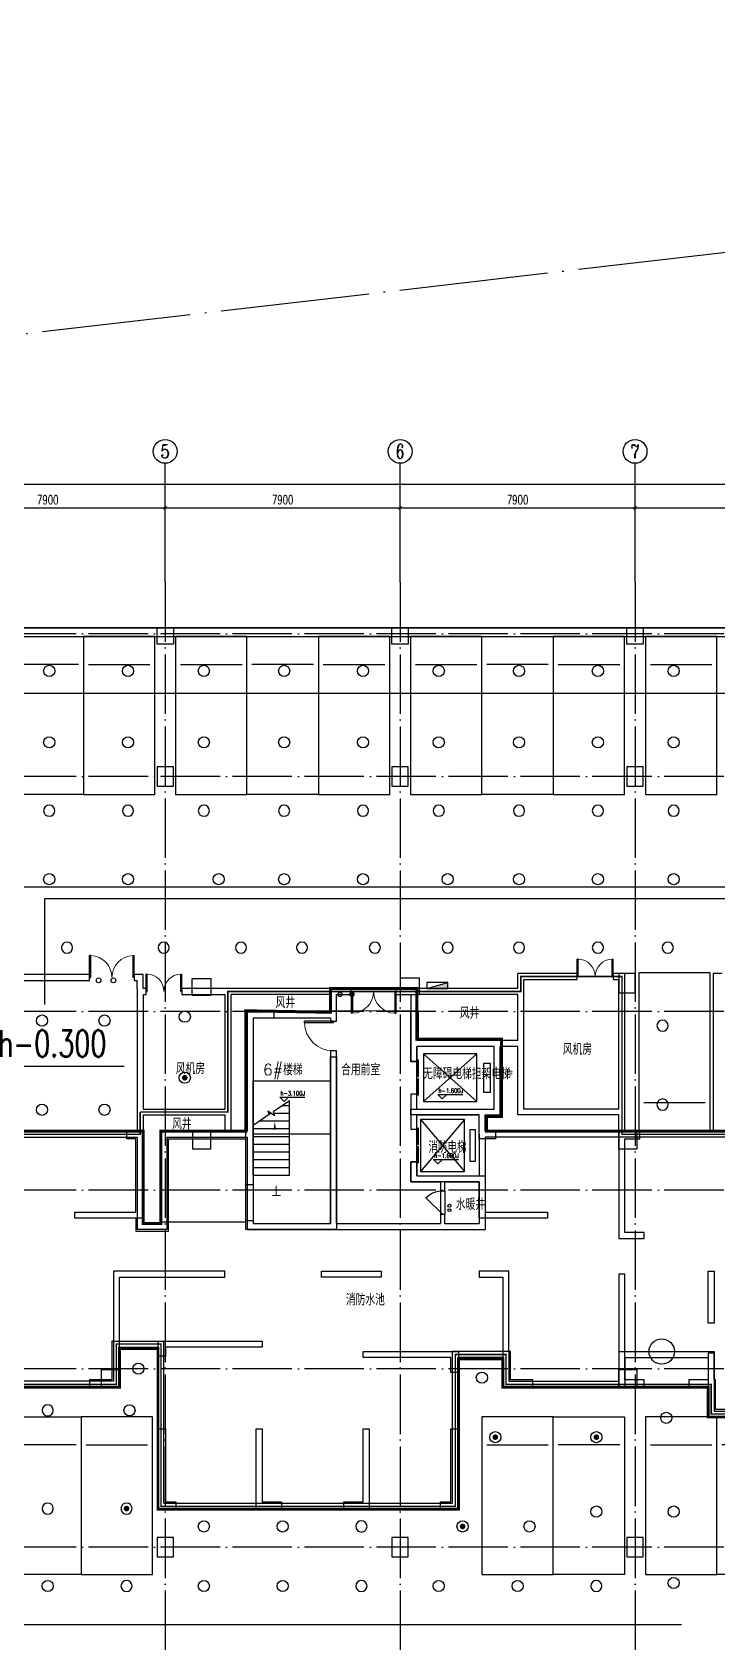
# Model space of a CAD drawing. Extents: x -23309 to 303886, y -33091 to 154511.
# Drawn here: x 24327 to 47350, y 100423 to 154511 of the extents above; entities that cross this region are included whole.
import ezdxf
from ezdxf.enums import TextEntityAlignment as Align

# ---------------------------------------------------------------- set-up
doc = ezdxf.new("R2010")
doc.units = 0
doc.header["$LTSCALE"] = 1000
doc.header["$MEASUREMENT"] = 0
doc.linetypes.add('CONTINOUS', pattern=[0])
doc.linetypes.add('DOTE', pattern=[2.42, 2, -0.2, 0.02, -0.2])
for name, color, linetype in [('AXIS', 3, 'Continuous'), ('AXIS_TEXT', 7, 'Continuous'), ('COLUMN', 9, 'Continuous'), ('DIM_ELEV', 3, 'Continuous'), ('DIM_SYMB', 3, 'Continuous'), ('DOTE', 1, 'Continuous'), ('EQUIP_喷淋', 7, 'Continuous'), ('EQUIP_消火栓', 1, 'Continuous'), ('EVTR', 2, 'Continuous'), ('HANDRAIL', 3, 'Continuous'), ('NT-PY', 1, 'Continuous'), ('NT-加压送风', 6, 'Continuous'), ('Pipe-中', 3, 'Continuous'), ('Pipe-高', 91, 'Continuous'), ('PUB_TEXT', 210, 'Continuous'), ('Pump-低', 7, 'Continuous'), ('Pump-高', 14, 'Continuous'), ('STAIR', 51, 'Continuous'), ('VPIPE-消防', 1, 'Continuous'), ('WALL', 9, 'Continuous'), ('WINDOW', 4, 'Continuous'), ('下喷', 7, 'Continuous'), ('主楼车库高差线', 6, 'Continuous'), ('住宅楼', 2, 'Continuous'), ('剪力墙闭合区域', 6, 'Continuous'), ('挡土墙', 4, 'Continuous'), ('普通机动车位', 135, 'Continuous'), ('暖通', 4, 'Continuous'), ('机动车位车档', 201, 'Continuous'), ('用地红线', 1, 'Continuous'), ('车行线', 2, 'Continuous'), ('防火分区', 7, 'Continuous'), ('集水坑', 42, 'CONTINOUS')]:
    doc.layers.add(name, color=color, linetype=linetype)
doc.styles.add('_TCH_AXIS', font='COMPLEX', dxfattribs={"bigfont": 'GBCBIG'})
doc.styles.add('_TCH_DIM', font='SIMPLEX', dxfattribs={"bigfont": 'GBCBIG'})
doc.styles.add('_TCH_DIM_T3', font='SIMPLEX', dxfattribs={"width": 0.705882, "bigfont": 'GBCBIG'})
doc.styles.add('_TCH_WINDOW', font='SIMPLEX', dxfattribs={"height": 3.5, "bigfont": 'GBCBIG'})
doc.styles.add('COMPLEX', font='COMPLEX')
doc.styles.add('HNSJY', font='simplex.shx', dxfattribs={"width": 0.8, "bigfont": 'gbcbig.shx'})
doc.dimstyles.new('_TCH_ARCH&&100', dxfattribs={"dimtxt": 297.5, "dimasz": 100, "dimexe": 250, "dimexo": 300, "dimgap": 126.25, "dimtad": 1, "dimdec": 0, "dimzin": 0, "dimdsep": 46, "dimtxsty": '_TCH_DIM_T3', "dimblk": 'ARCHTICK', "dimcen": 0.09, "dimclrt": 7, "dimazin": 2, "dimtfac": 1, "dimtdec": 0, "dimtix": 1, "dimtmove": 2, "dimatfit": 3, "dimldrblk": 'ARCHTICK', "dimfxl": 100, "dimtolj": 1, "dimtzin": 0, "dimarcsym": 0})

# ---------------------------------------------------------------- blocks, each defined once
blk = doc.blocks.new('_ArchTick')
at = {"color": 0, "linetype": 'ByBlock', "const_width": 0.4}
blk.add_lwpolyline([(-0.5, -0.5), (0.5, 0.5)], dxfattribs=at)
blk = doc.blocks.new('*D143')
at = {"layer": 'AXIS', "color": 0, "lineweight": -2, "transparency": 16777216}
for p, q in [((20900, 136325), (20900, 138775)), ((20900, 138525), (28800, 138525)), ((28800, 136325), (28800, 138775))]:
    blk.add_line(p, q, dxfattribs=at)
at = {"layer": 'Defpoints', "color": 0, "transparency": 16777216}
for p in [(28800, 138525), (20900, 136025), (28800, 136025)]:
    blk.add_point(p, dxfattribs=at)
at = {"layer": 'AXIS', "color": 0, "lineweight": -2, "transparency": 16777216, "xscale": 100, "yscale": 100, "zscale": 100, "rotation": 180}
blk.add_blockref('_ArchTick', (20900, 138525), dxfattribs=at)
at = {"layer": 'AXIS', "color": 0, "lineweight": -2, "transparency": 16777216, "xscale": 100, "yscale": 100, "zscale": 100}
blk.add_blockref('_ArchTick', (28800, 138525), dxfattribs=at)
at = {"layer": 'AXIS', "color": 7, "transparency": 16777216, "insert": (24850, 138800), "char_height": 297.5, "attachment_point": 5, "style": '_TCH_DIM_T3'}
blk.add_mtext('\\A1;7900', dxfattribs=at)
blk = doc.blocks.new('*D144')
at = {"layer": 'AXIS', "color": 0, "lineweight": -2, "transparency": 16777216}
for p, q in [((28800, 136325), (28800, 138775)), ((28800, 138525), (36700, 138525)), ((36700, 136325), (36700, 138775))]:
    blk.add_line(p, q, dxfattribs=at)
at = {"layer": 'Defpoints', "color": 0, "transparency": 16777216}
for p in [(36700, 138525), (28800, 136025), (36700, 136025)]:
    blk.add_point(p, dxfattribs=at)
at = {"layer": 'AXIS', "color": 0, "lineweight": -2, "transparency": 16777216, "xscale": 100, "yscale": 100, "zscale": 100, "rotation": 180}
blk.add_blockref('_ArchTick', (28800, 138525), dxfattribs=at)
at = {"layer": 'AXIS', "color": 0, "lineweight": -2, "transparency": 16777216, "xscale": 100, "yscale": 100, "zscale": 100}
blk.add_blockref('_ArchTick', (36700, 138525), dxfattribs=at)
at = {"layer": 'AXIS', "color": 7, "transparency": 16777216, "insert": (32750, 138800), "char_height": 297.5, "attachment_point": 5, "style": '_TCH_DIM_T3'}
blk.add_mtext('\\A1;7900', dxfattribs=at)
blk = doc.blocks.new('*D145')
at = {"layer": 'AXIS', "color": 0, "lineweight": -2, "transparency": 16777216}
for p, q in [((36700, 136325), (36700, 138775)), ((36700, 138525), (44600, 138525)), ((44600, 136325), (44600, 138775))]:
    blk.add_line(p, q, dxfattribs=at)
at = {"layer": 'Defpoints', "color": 0, "transparency": 16777216}
for p in [(44600, 138525), (36700, 136025), (44600, 136025)]:
    blk.add_point(p, dxfattribs=at)
at = {"layer": 'AXIS', "color": 0, "lineweight": -2, "transparency": 16777216, "xscale": 100, "yscale": 100, "zscale": 100, "rotation": 180}
blk.add_blockref('_ArchTick', (36700, 138525), dxfattribs=at)
at = {"layer": 'AXIS', "color": 0, "lineweight": -2, "transparency": 16777216, "xscale": 100, "yscale": 100, "zscale": 100}
blk.add_blockref('_ArchTick', (44600, 138525), dxfattribs=at)
at = {"layer": 'AXIS', "color": 7, "transparency": 16777216, "insert": (40650, 138800), "char_height": 297.5, "attachment_point": 5, "style": '_TCH_DIM_T3'}
blk.add_mtext('\\A1;7900', dxfattribs=at)
blk = doc.blocks.new('*D146')
at = {"layer": 'AXIS', "color": 0, "lineweight": -2, "transparency": 16777216}
for p, q in [((44600, 136325), (44600, 138775)), ((44600, 138525), (52500, 138525)), ((52500, 136325), (52500, 138775))]:
    blk.add_line(p, q, dxfattribs=at)
at = {"layer": 'Defpoints', "color": 0, "transparency": 16777216}
for p in [(52500, 138525), (44600, 136025), (52500, 136025)]:
    blk.add_point(p, dxfattribs=at)
at = {"layer": 'AXIS', "color": 0, "lineweight": -2, "transparency": 16777216, "xscale": 100, "yscale": 100, "zscale": 100, "rotation": 180}
blk.add_blockref('_ArchTick', (44600, 138525), dxfattribs=at)
at = {"layer": 'AXIS', "color": 0, "lineweight": -2, "transparency": 16777216, "xscale": 100, "yscale": 100, "zscale": 100}
blk.add_blockref('_ArchTick', (52500, 138525), dxfattribs=at)
at = {"layer": 'AXIS', "color": 7, "transparency": 16777216, "insert": (48550, 138800), "char_height": 297.5, "attachment_point": 5, "style": '_TCH_DIM_T3'}
blk.add_mtext('\\A1;7900', dxfattribs=at)
blk = doc.blocks.new('*D175')
at = {"layer": 'AXIS', "color": 0, "lineweight": -2, "transparency": 16777216}
for p, q in [((0, 136325), (0, 139575)), ((251000, 136325), (251000, 139575)), ((0, 139325), (251000, 139325))]:
    blk.add_line(p, q, dxfattribs=at)
at = {"layer": 'Defpoints', "color": 0, "transparency": 16777216}
for p in [(251000, 139325), (0, 136025), (251000, 136025)]:
    blk.add_point(p, dxfattribs=at)
at = {"layer": 'AXIS', "color": 0, "lineweight": -2, "transparency": 16777216, "xscale": 100, "yscale": 100, "zscale": 100, "rotation": 180}
blk.add_blockref('_ArchTick', (0, 139325), dxfattribs=at)
at = {"layer": 'AXIS', "color": 0, "lineweight": -2, "transparency": 16777216, "xscale": 100, "yscale": 100, "zscale": 100}
blk.add_blockref('_ArchTick', (251000, 139325), dxfattribs=at)
at = {"layer": 'AXIS', "color": 7, "transparency": 16777216, "insert": (125500, 139600), "char_height": 297.5, "attachment_point": 5, "style": '_TCH_DIM_T3'}
blk.add_mtext('\\A1;251000', dxfattribs=at)
blk = doc.blocks.new('_AXISO')
blk.add_circle((0, 0), 0.5)
at = {"layer": 'AXIS_TEXT', "style": 'COMPLEX', "width": 1.041667}
blk.add_attdef('A', text='', height=0.56, dxfattribs=at).set_placement((-0.25, -0.28), (0.25, -0.28), align=Align.FIT)
blk = doc.blocks.new('$DorLib2D$00000114')
at = {"color": 0}
blk.add_line((0.5, 0), (-0.207, 0.707), dxfattribs=at)
blk.add_arc((0.5, 0), 1, 135, 180, dxfattribs=at)
blk = doc.blocks.new('$DorLib2D$00000002')
for p, q in [((-0.5, 0), (-0.5, 0.4875)), ((-0.475, 0.4875), (-0.5, 0.4875)), ((-0.475, 0), (-0.475, 0.4875)), ((0.475, 0), (0.475, 0.4875)), ((0.475, 0.4875), (0.5, 0.4875)), ((0.5, 0), (0.5, 0.4875)), ((-0.5, 0), (-0.475, 0)), ((0.5, 0), (0.475, 0))]:
    blk.add_line(p, q)
at = {"lineweight": 13}
for centre, start, end in [((-0.4875, 0), 0, 88.53072), ((0.4875, 0), 91.46928, 180)]:
    blk.add_arc(centre, 0.4875, start, end, dxfattribs=at)
blk = doc.blocks.new('$DorLib2D$00000001')
for p, q in [((0.45, 0.975), (0.5, 0.975)), ((0.45, 0), (0.45, 0.975)), ((0.5, 0), (0.5, 0.975)), ((0.5, 0), (0.45, 0))]:
    blk.add_line(p, q)
at = {"lineweight": 13}
blk.add_arc((0.475, 0), 0.975, 91.4693, 180, dxfattribs=at)
blk = doc.blocks.new('$DorLib2D$00000127')
at = {"color": 0, "linetype": 'Continuous'}
for p, q in [((-0.033, 0.795), (-0.533, 0.795)), ((-0.533, 0.795), (-0.533, 0.69)), ((-0.033, 0.69), (-0.533, 0.69)), ((0.5, 0.5), (-0.5, 0.5)), ((-0.033, 0.795), (-0.033, 0.69)), ((0.033, 0.795), (0.033, 0.69)), ((0.533, 0.795), (0.033, 0.795)), ((0.533, 0.69), (0.033, 0.69)), ((0.533, 0.795), (0.533, 0.69))]:
    blk.add_line(p, q, dxfattribs=at)
blk = doc.blocks.new('asdfsdfgsdfhdfg')
at = {"layer": 'HANDRAIL'}
blk.add_line((515844, 168172), (515894, 168172), dxfattribs=at)
at = {"layer": 'STAIR'}
for p, q in [((515894, 170668), (515339, 170292)), ((515664, 170512), (515894, 170512)), ((515894, 168172), (515894, 170668)), ((515207, 170202), (514669, 169836)), ((514669, 168172), (514669, 169836)), ((514899, 169992), (515894, 169992)), ((515384, 170164), (515166, 170322)), ((515166, 170322), (515207, 170202)), ((515190, 170252), (515261, 170252)), ((515339, 170292), (515384, 170164)), ((515353, 170252), (515894, 170252)), ((514669, 169732), (515894, 169732)), ((514669, 169472), (515894, 169472)), ((514669, 169212), (515894, 169212)), ((514669, 168952), (515894, 168952)), ((514669, 168692), (515894, 168692)), ((514669, 168432), (515894, 168432)), ((514669, 168172), (515894, 168172))]:
    blk.add_line(p, q, dxfattribs=at)
blk = doc.blocks.new('VAEGFHGFD')
at = {"layer": '车行线'}
blk.add_line((232719, 235324), (319311, 235324), dxfattribs=at)
blk = doc.blocks.new('8#住宅楼')
at = {"layer": '住宅楼', "ltscale": 2, "const_width": 100}
for points in [[(32384830, -2859378), (32380180, -2859378), (32380180, -2858878), (32380680, -2858878), (32380680, -2856278), (32377830, -2856278), (32377830, -2854578), (32374930, -2854578), (32374930, -2855378), (32372080, -2855328), (32372080, -2859378), (32369230, -2859378), (32369230, -2862478), (32368630, -2862478), (32368630, -2859378), (32358930, -2859378)], [(32360930, -2867978), (32367830, -2867978), (32367830, -2866678), (32369130, -2866678), (32369130, -2872078), (32379230, -2872078), (32379230, -2867028), (32380730, -2867028), (32380730, -2867978), (32387630, -2867978), (32387630, -2868978), (32395240, -2868978), (32395240, -2867978), (32402140, -2867978), (32402140, -2866628), (32403440, -2866628), (32403441, -2872878), (32406940, -2872878), (32406940, -2872078), (32413540, -2872078), (32413540, -2868978), (32425640, -2868978)], [(32425640, -2859356), (32420440, -2859356), (32420440, -2854578), (32405640, -2854578), (32405640, -2858628), (32403540, -2858628), (32403540, -2859378), (32393240, -2859378), (32393240, -2862728), (32389630, -2862728), (32389630, -2859378), (32384830, -2859378), (32384830, -2859378)]]:
    blk.add_lwpolyline(points, dxfattribs=at)
blk = doc.blocks.new('hdfjfkjlkjlgh')
at = {"layer": '普通机动车位'}
blk.add_lwpolyline([(22002093, -3456003), (22004493, -3456003), (22004493, -3461303), (22002093, -3461303)], close=True, dxfattribs=at)
at = {"layer": '机动车位车档'}
blk.add_line((22004326, -3456940), (22002260, -3456940), dxfattribs=at)
blk = doc.blocks.new('第一防火分区')
at = {"layer": '防火分区', "color": 3, "ltscale": 5, "const_width": 50}
for points in [[(32368531, -2858728), (32371480, -2858728), (32371480, -2854678), (32381330, -2854678), (32381330, -2854178), (32384731, -2854178), (32384730, -2859478), (32389531, -2859478), (32389530, -2862878), (32393341, -2862878), (32393341, -2859478), (32400972, -2859478), (32400972, -2842456), (32345396, -2842456)], [(32395140, -2868878), (32387730, -2868875), (32387731, -2867878), (32380830, -2867878), (32380830, -2866877), (32379131, -2866877), (32379131, -2871978), (32369231, -2871978), (32369230, -2866528), (32367731, -2866528), (32367731, -2867878), (32360831, -2867878)], [(32359031, -2859478), (32368531, -2859478), (32368531, -2858728)]]:
    blk.add_lwpolyline(points, dxfattribs=at)
blk = doc.blocks.new('$TwtSys$00000125')
blk.add_circle((0, 0, 0), 1)
blk = doc.blocks.new('$TwtSys$00000128')
at = {"const_width": 0.5, "elevation": 0}
blk.add_lwpolyline([(0.25, 0, 1), (-0.25, 0, 1)], format="xyb", close=True, dxfattribs=at)
blk.add_circle((0, 0, 0), 1)
blk = doc.blocks.new('$TwtSys$00000434')
for p, q in [((-0.5, 0.5), (-0.5, -0.5)), ((-0.5, -0.5), (0.5, 0.5)), ((0.5, 0.5), (-0.5, 0.5)), ((0.5, -0.5), (0.5, 0.5)), ((-0.5, -0.5), (0.5, -0.5))]:
    blk.add_line(p, q)
blk.add_solid([(0.5, -0.5), (0.5, 0.5), (-0.5, -0.5)])

msp = doc.modelspace()

# ---------------------------------------------------------------- linework, layer by layer
at = {"layer": 'AXIS'}
for p, q in [((28800, 136025.4), (28800, 140025.4)), ((36700, 136025.4), (36700, 140025.4)), ((44600, 136025.4), (44600, 140025.4))]:
    msp.add_line(p, q, dxfattribs=at)
at = {"layer": 'COLUMN', "color": 3, "ltscale": 5}
for points in [[(28525, 134500.2), (29075, 134500.2), (29075, 133950.2), (28525, 133950.2)], [(36425, 134500), (36975, 134500), (36975, 133950), (36425, 133950)], [(44325, 134500), (44875, 134500), (44875, 133950), (44325, 133950)], [(28525, 129175.2), (29075, 129175.2), (29075, 129825.2), (28525, 129825.2)], [(28525, 129175.2), (29075, 129175.2), (29075, 129825.2), (28525, 129825.2)], [(36425, 129175.2), (36975, 129175.2), (36975, 129825.2), (36425, 129825.2)], [(44325, 129175.2), (44875, 129175.2), (44875, 129825.2), (44325, 129825.2)], [(44058.8, 122227.6), (44608.8, 122227.6), (44608.8, 122877.6), (44058.8, 122877.6)], [(44058.8, 122227.6), (44608.8, 122227.6), (44608.8, 122877.6), (44058.8, 122877.6)], [(29700, 122699.6), (29700, 122149.6), (30350, 122149.6), (30350, 122699.6)], [(36700, 122727.6), (36700, 122177.6), (37350, 122177.6), (37350, 122727.6)], [(36700, 122727.6), (36700, 122177.6), (37350, 122177.6), (37350, 122727.6)], [(29724.9, 117577.6), (30325, 117577.6), (30325, 116977.6), (29724.9, 116977.6)], [(44058.7, 117577.5), (44658.8, 117577.5), (44658.8, 116977.6), (44058.7, 116977.6)], [(26658.7, 109577.6), (27258.8, 109577.6), (27258.8, 108977.6), (26658.7, 108977.6)], [(44058.6, 109577.5), (44658.7, 109577.5), (44658.7, 108977.6), (44058.6, 108977.6)], [(28525, 103275.2), (29075, 103275.2), (29075, 103925.2), (28525, 103925.2)], [(36425, 103275.2), (36975, 103275.2), (36975, 103925.2), (36425, 103925.2)], [(44325, 103275.2), (44875, 103275.2), (44875, 103925.2), (44325, 103925.2)]]:
    msp.add_lwpolyline(points, close=True, dxfattribs=at)
at = {"layer": 'DIM_ELEV'}
for p, q in [((22382, 119768.3), (27422, 119768.3)), ((32800.2, 118577.1), (32650.2, 118727.1)), ((32650.2, 118727.1), (33490.2, 118727.1)), ((32800.2, 118577.1), (32950.2, 118727.1)), ((38118.6, 118665.7), (37968.6, 118815.7)), ((37968.6, 118815.7), (38808.6, 118815.7)), ((38118.6, 118665.7), (38268.6, 118815.7)), ((37972.9, 116482.3), (37822.9, 116632.3)), ((37822.9, 116632.3), (38662.9, 116632.3)), ((37972.9, 116482.3), (38122.9, 116632.3))]:
    msp.add_line(p, q, dxfattribs=at)
at = {"layer": 'DIM_SYMB'}
msp.add_lwpolyline([(32486.1, 115842.8, 0, 0, 0), (32486.1, 117927.6, 0, 80, 0), (32486.1, 117627.6, 0, 0, 0)], format="xyseb", dxfattribs=at)
at = {"layer": 'DOTE', "linetype": 'DOTE'}
for p, q in [((28800, 136025.4), (28800, -12369.1)), ((36700, 136025.4), (36700, -12369.1)), ((44600, 136025.4), (44600, -12369.1)), ((267803.3, 134300), (-4883.6, 134300)), ((267803.3, 129500), (-4883.6, 129500)), ((267803.3, 121600), (-4883.6, 121600)), ((267803.3, 115600), (-4883.6, 115600)), ((267803.3, 109600), (-4883.6, 109600)), ((267803.3, 103600), (-4883.6, 103600))]:
    msp.add_line(p, q, dxfattribs=at)
at = {"layer": 'EVTR'}
for p, q in [((39283.8, 120177.1), (37483.8, 118577.1)), ((37483.8, 120177.1), (39283.8, 118577.1)), ((39283.8, 120177.1), (37483.8, 120177.1)), ((37483.8, 120177.1), (37483.8, 118577.1)), ((39283.8, 118577.1), (39283.8, 120177.1)), ((39733.8, 119857.1), (39508.8, 119857.1)), ((39508.8, 119857.1), (39508.8, 118897.1)), ((39733.8, 118897.1), (39733.8, 119857.1)), ((37483.8, 118577.1), (39283.8, 118577.1)), ((39508.8, 118897.1), (39733.8, 118897.1)), ((38863.8, 117977.1), (37383.8, 117977.1)), ((37383.8, 117977.1), (37383.8, 116227.1)), ((38863.8, 117977.1), (37383.8, 116227.1)), ((37383.8, 117977.1), (38863.8, 116227.1)), ((38863.8, 116227.1), (38863.8, 117977.1)), ((39233.8, 117627.1), (39048.8, 117627.1)), ((39048.8, 117627.1), (39048.8, 116577.1)), ((39233.8, 116577.1), (39233.8, 117627.1)), ((39048.8, 116577.1), (39233.8, 116577.1)), ((37383.8, 116227.1), (38863.8, 116227.1))]:
    msp.add_line(p, q, dxfattribs=at)
at = {"layer": 'NT-PY', "ltscale": 2}
for points in [[(7850, 111247.7), (7850, 131289.5), (7850, 132301.9), (49300, 132301.9)], [(7850, 111247.7), (7850, 100999.5), (46162.2, 100999.5)]]:
    msp.add_lwpolyline(points, dxfattribs=at)
at = {"layer": 'NT-加压送风', "ltscale": 2}
msp.add_lwpolyline([(24750, 121839.5), (24750, 125399.9), (48950, 125399.9), (48950, 118377.1)], dxfattribs=at)
at = {"layer": 'Pipe-中', "color": 3, "linetype": 'Continuous'}
msp.add_circle((38358.3, 115077.6), 50, dxfattribs=at)
at = {"layer": 'Pipe-高', "linetype": 'Continuous'}
msp.add_circle((38358.3, 114927.6), 50, dxfattribs=at)
at = {"layer": 'Pump-低'}
msp.add_circle((27058.8, 122650.1), 80, dxfattribs=at)
at = {"layer": 'Pump-高', "color": 14}
msp.add_circle((26558.8, 122650.1), 80, dxfattribs=at)
at = {"layer": 'VPIPE-消防', "color": 14}
for centre in [(34678.3, 122177.1), (35078.3, 122177.1)]:
    msp.add_circle(centre, 70, dxfattribs=at)
at = {"layer": 'WALL'}
for p, q in [((26259, 122850.1), (15409.8, 122850.1)), ((26259, 122650.1), (26259, 122850.1)), ((28059, 122850.1), (27759, 122850.1)), ((27759, 122850.1), (27759, 122650.1)), ((28059, 122377.1), (28059, 122850.1)), ((42658.8, 122877.1), (40658.8, 122877.1)), ((40658.8, 122377.1), (40658.8, 122877.1)), ((42658.8, 122677.1), (42658.8, 122877.1)), ((44258.8, 122877.1), (43858.8, 122877.1)), ((43858.8, 122877.1), (43858.8, 122677.1)), ((44258.8, 118227.1), (44258.8, 122877.1)), ((47525, 122877.6), (47225, 122877.6)), ((47225, 122877.6), (47225, 118449.6)), ((15509.8, 122650.1), (26259, 122650.1)), ((27759, 122650.1), (27859, 122650.1)), ((27858.8, 122377.1), (27858.8, 118227.1)), ((27859, 122378.1), (27859, 122650.1)), ((28158.8, 122377.1), (28059, 122377.1)), ((28158.8, 122177.1), (28158.8, 122377.1)), ((30908.8, 122377.1), (29358.8, 122377.1)), ((29358.8, 122377.1), (29358.8, 122177.1)), ((34458.8, 122377.1), (30908.8, 122377.1)), ((35058.8, 122377.1), (34458.8, 122377.1)), ((35058.8, 122177.1), (35058.8, 122377.1)), ((37158.8, 122377.1), (36558.8, 122377.1)), ((36558.8, 122377.1), (36558.8, 122177.1)), ((40658.8, 122377.1), (37158.8, 122377.1)), ((40858.8, 122677.1), (42658.8, 122677.1)), ((40858.8, 122277.1), (40858.8, 122677.1)), ((40858.8, 120527.1), (40858.8, 122277.1)), ((43858.8, 122677.1), (44058.8, 122677.1)), ((44058.8, 118327.1), (44058.8, 122677.1)), ((28058.8, 122177.1), (28058.8, 118327.1)), ((28058.8, 122177.1), (28158.8, 122177.1)), ((29358.8, 122177.1), (30808.8, 122177.1)), ((30808.8, 122177.1), (30808.8, 118327.1)), ((34358.8, 122177.1), (31008.8, 122177.1)), ((31008.8, 122177.1), (31008.8, 118227.1)), ((34358.8, 121577.1), (34358.8, 122177.1)), ((34558.8, 121477.1), (34558.8, 122177.1)), ((34558.8, 122177.1), (35058.8, 122177.1)), ((36558.8, 122177.1), (37058.8, 122177.1)), ((37058.8, 122177.1), (37058.8, 120527.1)), ((37258.8, 122177.1), (37258.8, 120627.1)), ((40658.8, 122177.1), (37258.8, 122177.1)), ((40658.8, 120627.1), (40658.8, 122177.1)), ((34358.8, 121577.1), (31558.8, 121577.1)), ((31558.8, 121577.1), (31558.8, 117577.1)), ((34358.8, 121377.1), (31758.8, 121377.1)), ((31758.8, 121377.1), (31758.8, 117477.1)), ((34358.8, 121377.1), (34358.8, 121277.1)), ((34358.8, 121277.1), (34558.8, 121277.1)), ((34558.8, 121277.1), (34558.8, 121477.1)), ((39958.8, 120627.1), (37258.8, 120627.1)), ((40658.8, 120627.1), (39958.8, 120627.1)), ((34558.8, 120277.1), (34358.8, 120277.1)), ((34358.8, 120277.1), (34358.8, 114477.6)), ((34558.8, 114477.6), (34558.8, 120277.1)), ((37058.8, 120527.1), (37058.8, 119927.1)), ((37258.8, 119927.1), (37258.8, 120427.1)), ((39858.8, 120427.1), (37258.8, 120427.1)), ((39858.8, 118327.1), (39858.8, 120427.1)), ((40058.8, 118127.1), (40058.8, 120427.1)), ((40658.8, 120427.1), (40058.8, 120427.1)), ((40658.8, 118127.1), (40658.8, 120427.1)), ((40858.8, 118327.1), (40858.8, 120527.1)), ((37058.8, 119927.1), (37258.8, 119927.1)), ((37258.8, 118827.1), (37058.8, 118827.1)), ((37058.8, 118827.1), (37058.8, 118227.1)), ((37258.8, 118327.1), (37258.8, 118827.1)), ((27858.8, 118227.1), (27858.8, 117577.1)), ((28058.8, 118327.1), (30808.8, 118327.1)), ((28058.8, 118127.1), (30808.8, 118127.1)), ((28058.8, 118127.1), (28058.8, 117477.1)), ((30808.8, 118127.1), (30808.8, 117577.1)), ((31008.8, 118227.1), (31008.8, 117577.1)), ((37058.8, 118227.1), (37058.8, 117652.1)), ((37258.8, 118327.1), (39458.8, 118327.1)), ((37258.8, 118127.1), (39358.8, 118127.1)), ((37258.8, 117652.1), (37258.8, 118127.1)), ((39358.8, 117477.1), (39358.8, 118127.1)), ((39458.8, 118327.1), (39858.8, 118327.1)), ((39558.8, 117577.1), (39558.8, 118127.1)), ((39558.8, 118127.1), (40058.8, 118127.1)), ((44058.8, 118127.1), (40658.8, 118127.1)), ((44058.8, 118327.1), (40858.8, 118327.1)), ((44058.8, 117577.1), (44058.8, 118127.1)), ((44258.8, 117577.1), (44258.8, 118227.1)), ((47225, 118449.6), (47225, 117577.6)), ((18358.8, 117577.1), (27858.8, 117577.1)), ((18558.8, 117377.1), (27858.8, 117377.1)), ((27858.8, 117377.1), (27858.8, 114277.6)), ((28058.8, 117477.1), (28058.8, 114477.6)), ((28658.8, 117577.1), (28658.8, 114477.6)), ((28658.8, 117577.1), (30808.8, 117577.1)), ((28858.8, 117377.1), (28858.8, 114277.6)), ((28858.8, 117377.1), (30908.8, 117377.1)), ((30908.8, 117377.1), (31558.8, 117377.1)), ((31008.8, 117577.1), (31558.8, 117577.1)), ((31558.8, 117377.1), (31558.8, 114277.6)), ((31758.8, 117477.1), (31758.8, 114477.6)), ((37058.8, 117652.1), (37258.8, 117652.1)), ((39358.8, 117477.1), (39358.8, 116077.1)), ((44058.8, 117577.1), (39558.8, 117577.1)), ((39558.8, 117377.1), (39558.8, 115977.1)), ((44158.8, 117377.1), (39558.8, 117377.1)), ((47342.9, 117377.1), (44158.8, 117377.1)), ((47225, 117577.6), (44258.8, 117577.1)), ((48858.8, 117377.1), (47342.9, 117377.1)), ((37258.8, 116552.1), (37058.8, 116552.1)), ((37058.8, 116552.1), (37058.8, 115877.1)), ((37258.8, 116077.1), (37258.8, 116552.1)), ((37058.8, 115877.1), (38058.8, 115877.1)), ((37258.8, 116077.1), (38158.8, 116077.1)), ((38058.8, 115877.1), (38058.8, 115577.6)), ((38158.8, 116077.1), (39358.8, 116077.1)), ((38208.8, 115877.1), (39358.8, 115877.1)), ((38208.8, 115577.6), (38208.8, 115877.1)), ((39358.8, 115877.1), (39358.8, 114477.6)), ((39558.8, 115977.1), (39558.8, 114277.6)), ((38058.8, 115577.6), (38208.8, 115577.6)), ((38208.8, 114777.6), (38058.8, 114777.6)), ((38058.8, 114777.6), (38058.8, 114477.6)), ((38208.8, 114477.6), (38208.8, 114777.6)), ((28858.8, 114277.6), (27858.8, 114277.6)), ((28658.8, 114477.6), (28058.8, 114477.6)), ((31558.8, 114277.6), (34458.8, 114277.6)), ((31758.8, 114477.6), (34358.8, 114477.6)), ((34458.8, 114277.6), (38158.8, 114277.6)), ((34558.8, 114477.6), (38058.8, 114477.6)), ((38158.8, 114277.6), (39558.8, 114277.6)), ((38208.8, 114477.6), (39358.8, 114477.6)), ((27058.8, 110527.6), (27058.8, 109177.1)), ((27058.8, 110527.6), (28758.8, 110527.6)), ((28758.8, 105077.1), (28758.8, 110527.6)), ((27258.8, 110327.6), (27258.8, 108977.1)), ((27258.8, 110327.6), (28558.8, 110327.6)), ((28558.8, 104877.1), (28558.8, 110327.6)), ((40358.8, 110177.6), (38458.8, 110177.6)), ((38458.8, 105077.1), (38458.8, 110177.6)), ((40158.8, 109977.6), (38658.8, 109977.6)), ((38658.8, 104877.1), (38658.8, 109977.6)), ((40158.8, 109977.6), (40158.8, 108977.1)), ((40358.8, 110177.6), (40358.8, 109177.1)), ((44058.8, 110177.6), (47258.8, 110177.6)), ((44058.8, 110177.6), (44058.8, 109177.1)), ((44258.8, 109977.6), (47058.8, 109977.6)), ((44258.8, 109977.6), (44258.8, 108977.1)), ((47058.8, 109977.6), (47058.8, 107977.1)), ((47258.8, 110177.6), (47258.8, 108177.1)), ((27058.8, 109177.1), (20158.8, 109177.1)), ((27258.8, 108977.1), (20358.8, 108977.1)), ((40158.8, 108977.1), (44258.8, 108977.1)), ((40358.8, 109177.1), (44058.8, 109177.1)), ((47258.8, 108177.1), (50558.8, 108177.1)), ((47058.8, 107977.1), (50658.8, 107977.1)), ((28758.8, 105077.1), (38458.8, 105077.1)), ((28558.8, 104877.1), (38658.8, 104877.1))]:
    msp.add_line(p, q, dxfattribs=at)
at = {"layer": 'WINDOW'}
for p, q in [((38058.8, 115578.1, 200), (38058.8, 114778.1, 200)), ((38208.8, 115578.1, 200), (38208.8, 114778.1, 200))]:
    msp.add_line(p, q, dxfattribs=at)
at = {"layer": '主楼车库高差线', "linetype": 'ByBlock', "ltscale": 2, "const_width": 40}
for points in [[(49055.4, 117577.6), (39608.3, 117577.6), (39608.3, 118077.6), (40108.3, 118077.6), (40108.3, 120677.6), (37308.3, 120677.6), (37308.3, 121627.6), (31508.1, 121626.3), (31508.3, 114527.6), (28658.3, 114527.6), (28658.3, 114477.6), (28058.3, 114477.6), (28058.3, 117577.6), (18358.8, 117577.6)], [(20358.3, 108977.6), (27257.8, 108977.6), (27258.3, 110277.6), (28558.3, 110277.6), (28558.3, 104877.6), (38658.3, 104877.6), (38658.3, 109927.6), (40158.3, 109927.6), (40158.3, 108977.6), (47058.3, 108977.6), (47058.3, 107977.6), (54668.3, 107977.6), (54668.3, 108977.6), (61568.3, 108977.6), (61568.3, 110277.6), (62868.3, 110277.6), (62868.3, 104877.6), (72968.3, 104877.6), (72968.3, 109927.6), (74468.3, 109927.6), (74468.3, 108977.6), (81368.3, 108977.6)]]:
    msp.add_lwpolyline(points, dxfattribs=at)
at = {"layer": '剪力墙闭合区域', "linetype": 'ByBlock', "ltscale": 2}
for points in [[(31508.3, 115777.1), (31508.3, 121627.1), (32458.3, 121627.1), (32458.3, 121377.1), (31758.3, 121377.1), (31758.3, 115777.1)], [(31758.3, 114477.1), (34358.3, 114477.1), (34358.3, 120077.1), (34558.3, 120077.1), (34558.3, 114277.1), (31508.3, 114277.1), (31508.3, 114577.1), (31758.3, 114577.1)], [(28058.3, 114656.8), (27758.3, 114656.8), (27758.3, 114656.8), (25758.3, 114656.8), (25758.3, 114856.8), (27808.3, 114856.8), (27808.3, 117327.1), (27508.8, 117327.1), (27508.8, 117577.1), (28058.3, 117577.1)], [(31508.3, 117327.1), (31508.3, 117577.1), (28658.3, 117577.1), (28658.3, 114477.1), (28058.3, 114477.1), (28058.3, 114656.8), (27808.3, 114657.3), (27808.3, 114227.1), (28908.3, 114227.1), (28908.3, 117327.1)], [(44258.3, 114177.1), (44258.3, 117327.1), (44758.3, 117327.1), (44758.3, 117577.1), (44058.3, 117577.1), (44058.3, 113977.1), (44908.3, 113977.1), (44908.3, 114177.1)], [(41658.3, 114856.8), (41658.3, 114656.8), (39358.3, 114656.8), (39358.3, 115877.1), (37058.3, 115877.1), (37058.3, 116552.1), (37258.3, 116552.1), (37258.3, 116077.1), (39558.3, 116077.1), (39558.3, 114856.8)], [(27058.3, 110527.1), (27008.3, 110527.1), (27008.3, 109227.1), (26259.3, 109227.1), (26259.3, 108977.1), (27258.3, 108977.1), (27258.3, 112677.1), (30808.3, 112677.1), (30808.3, 112877.1), (27058.3, 112877.1)], [(36058.3, 112877.1), (36058.3, 112677.1), (34058.3, 112677.1), (34058.3, 112877.1)], [(40408.3, 110177.1), (40358.3, 110177.1), (40358.3, 112877.1), (39358.3, 112877.1), (39358.3, 112677.1), (40158.3, 112677.1), (40158.3, 108977.1), (41157.3, 108977.1), (41157.3, 109227.1), (40408.3, 109227.1)], [(44258.2, 112777.1), (44058.2, 112777.1), (44058.2, 108977.1), (44908.2, 108977.1), (44908.2, 109227.1), (44258.2, 109227.1)], [(47058.3, 112877.6), (47258.3, 112877.6), (47258.3, 111127.1), (47058.3, 111127.1)], [(28808.3, 110027.1), (28558.3, 110027.1), (28558.3, 110527.1), (32058.3, 110527.1), (32058.3, 110327.1), (28808.3, 110327.1)], [(35458.3, 109977.1), (35458.3, 110177.1), (38658.3, 110177.1), (38658.3, 109477.1), (38408.3, 109477.1), (38408.3, 109977.1)], [(47308.3, 109227.1), (47258.3, 109227.1), (47258.3, 110127.1), (47058.3, 110127.1), (47058.3, 109227.1), (46408.2, 109227.1), (46408.2, 108977.1), (47058.3, 108977.1), (47058.3, 107977.1), (48258.3, 107977.1), (48258.3, 108227.1), (47308.3, 108227.1)], [(28558.3, 107577.1), (28808.3, 107577.1), (28808.3, 105127.1), (29158.3, 105127.1), (29158.3, 104877.1), (28558.3, 104877.1)], [(31858.3, 107577.1), (32058.3, 107577.1), (32058.3, 105127.1), (32708.3, 105127.1), (32708.3, 104877.1), (31858.3, 104877.1)], [(35458.3, 107577.1), (35658.3, 107577.1), (35658.3, 104877.1), (34808.3, 104877.1), (34808.3, 105127.1), (35458.3, 105127.1)], [(38058.3, 104877.1), (38058.3, 105127.1), (38408.3, 105127.1), (38408.3, 107577.1), (38658.3, 107577.1), (38658.3, 104877.1)]]:
    msp.add_lwpolyline(points, close=True, dxfattribs=at)
msp.add_lwpolyline([(37058.3, 121627.1), (37058.3, 121627.1), (37308.3, 121627.1), (37308.3, 121627.1), (37308.3, 121627.1), (37308.3, 120677.1), (40108.3, 120677.1), (40108.3, 118077.1), (39608.3, 118077.1), (39608.3, 117577.1), (39907.8, 117577.1), (39907.8, 117327.1), (39558.3, 117327.1), (39558.3, 117326.1), (39358.3, 117326.1), (39358.3, 118127.1), (37058.3, 118127.1), (37058.3, 118327.1), (39858.3, 118327.1), (39858.3, 120427.1), (37258.3, 120427.1), (37258.3, 119927.1), (37058.3, 119927.1), (37058.3, 121627.1), (37058.3, 121627.1)], dxfattribs=at)
at = {"layer": '挡土墙'}
for p, q in [((4825, 134500.2), (60400, 134500.2)), ((5125, 134200.2), (60300, 134200.2))]:
    msp.add_line(p, q, dxfattribs=at)
at = {"layer": '暖通', "color": 1}
msp.add_circle((45497.1, 110177.1), 426.4, dxfattribs=at)
at = {"layer": '用地红线', "linetype": 'DOTE', "ltscale": 2.5}
msp.add_lwpolyline([(111284.2, 154511.4), (122259.3, 54391.7), (256468.7, 73223.2), (270117.4, -24011.1), (45671.3, -24011), (21595.5, 39449.2), (16162.1, 38615.9), (-17395.7, 139562.7)], close=True, dxfattribs=at)
at = {"layer": '集水坑'}
msp.add_lwpolyline([(34358.8, 119277.1), (34358.8, 117477.1), (31758.8, 117477.1), (31758.8, 119277.1)], close=True, dxfattribs=at)

# ---------------------------------------------------------------- block references
at = {"layer": 'AXIS'}
ref = msp.add_blockref('_AXISO', (28800, 140425.4), dxfattribs=dict(at, xscale=800, yscale=800, zscale=800))
ref.add_attrib('A', '5', dxfattribs={"layer": 'AXIS_TEXT', "height": 465.9, "style": '_TCH_AXIS'}).set_placement((28644.7, 140192.5), (28955.3, 140192.5), align=Align.FIT)
ref = msp.add_blockref('_AXISO', (36700, 140425.4), dxfattribs=dict(at, xscale=800, yscale=800, zscale=800))
ref.add_attrib('A', '6', dxfattribs={"layer": 'AXIS_TEXT', "height": 476.1, "style": '_TCH_AXIS', "width": 0.928571}).set_placement((36552.6, 140187.4), (36847.4, 140187.4), align=Align.FIT)
ref = msp.add_blockref('_AXISO', (44600, 140425.4), dxfattribs=dict(at, xscale=800, yscale=800, zscale=800))
ref.add_attrib('A', '7', dxfattribs={"layer": 'AXIS_TEXT', "height": 465.9, "style": '_TCH_AXIS'}).set_placement((44444.7, 140192.5), (44755.3, 140192.5), align=Align.FIT)
at = {"layer": 'EQUIP_喷淋', "xscale": 187.5, "yscale": 187.5, "zscale": 187.5}
for name, p in [('$TwtSys$00000125', (24900, 133050.2)), ('$TwtSys$00000125', (27550, 133050.2)), ('$TwtSys$00000125', (30100, 133050.2)), ('$TwtSys$00000125', (32800, 133050.2)), ('$TwtSys$00000125', (35450, 133050.2)), ('$TwtSys$00000125', (38000, 133050.2)), ('$TwtSys$00000125', (40700, 133050.2)), ('$TwtSys$00000125', (43350, 133050.2)), ('$TwtSys$00000125', (45900, 133050.2)), ('$TwtSys$00000125', (24900, 130650.2)), ('$TwtSys$00000125', (32800, 130650.2)), ('$TwtSys$00000125', (40700, 130650.2)), ('$TwtSys$00000125', (24900, 126050.2)), ('$TwtSys$00000125', (27550, 126050.2)), ('$TwtSys$00000125', (30600, 126050.2)), ('$TwtSys$00000125', (32800, 126050.2)), ('$TwtSys$00000125', (35450, 126050.2)), ('$TwtSys$00000125', (38300, 126050.2)), ('$TwtSys$00000125', (40700, 126050.2)), ('$TwtSys$00000125', (43350, 126050.2)), ('$TwtSys$00000125', (45900, 126050.2)), ('$TwtSys$00000125', (24659, 121300.3)), ('$TwtSys$00000125', (26759, 121300.3)), ('$TwtSys$00000128', (29458.8, 119377.6)), ('$TwtSys$00000125', (24659, 118300.3)), ('$TwtSys$00000125', (26759, 118300.3)), ('$TwtSys$00000125', (39450, 109300)), ('$TwtSys$00000128', (39900, 107300)), ('$TwtSys$00000128', (43299.8, 107300)), ('$TwtSys$00000125', (30100, 104300)), ('$TwtSys$00000125', (32750, 104300)), ('$TwtSys$00000128', (38800, 104300)), ('$TwtSys$00000125', (41050, 104300)), ('$TwtSys$00000125', (24850, 102300)), ('$TwtSys$00000125', (32750, 102300)), ('$TwtSys$00000125', (40650, 102300))]:
    msp.add_blockref(name, p, dxfattribs=at)
at = {"layer": 'EQUIP_喷淋', "xscale": -187.5, "yscale": 187.5, "zscale": 187.5}
for name, p, rotation in [('$TwtSys$00000125', (24900, 128349.8), 179.9999999998358), ('$TwtSys$00000125', (32800, 128349.8), 179.9999999998358), ('$TwtSys$00000125', (40700, 128349.8), 179.9999999998358), ('$TwtSys$00000125', (25500, 123749.8), 179.9999999998358), ('$TwtSys$00000125', (33400, 123749.8), 179.9999999998358), ('$TwtSys$00000125', (40700, 123749.8), 179.9999999998358), ('$TwtSys$00000125', (24850, 108200), 179.9999999942157), ('$TwtSys$00000125', (24850, 104900), 179.9999999942157), ('$TwtSys$00000128', (27499.8, 104900), 179.999999994216)]:
    msp.add_blockref(name, p, dxfattribs=dict(at, rotation=rotation))
at = {"layer": 'EQUIP_消火栓', "xscale": 700, "yscale": 200, "zscale": 700}
msp.add_blockref('$TwtSys$00000434', (37950, 122477.6), dxfattribs=at)
at = {"layer": 'STAIR'}
msp.add_blockref('asdfsdfgsdfhdfg', (-482910.3, -52064.8), dxfattribs=at)
at = {"layer": 'WINDOW'}
for p, xscale, yscale, zscale in [((27009, 122750.1), -1500, 1500, 1500), ((43258.8, 122777.6), -1200, 1200, 1200), ((28758.8, 122277.6), -1200, 1200, 1200)]:
    msp.add_blockref('$DorLib2D$00000002', p, dxfattribs=dict(at, xscale=xscale, yscale=yscale, zscale=zscale))
for name, p, xscale, yscale, zscale, rotation in [('$DorLib2D$00000002', (35808.8, 122277.1), -1500, 1500, -1500, 180), ('$DorLib2D$00000001', (34458.8, 120777.1), 1000.000000000003, 1000.000000000003, 1000.000000000003, 90), ('$DorLib2D$00000127', (37158.8, 119377.1), 1100, 200, 1100, 270), ('$DorLib2D$00000127', (37158.8, 117102.1), 1100, 200, 1100, 270), ('$DorLib2D$00000114', (38133.8, 115178.1), -800.0000000000039, 800.0000000000039, 800, 90), ('$DorLib2D$00000114', (38133.8, 115177.6), -800.0000000000023, 800.0000000000023, 800, 90)]:
    msp.add_blockref(name, p, dxfattribs=dict(at, xscale=xscale, yscale=yscale, zscale=zscale, rotation=rotation))
at = {"layer": '下喷', "xscale": 187.5, "zscale": 187.5}
for p, yscale in [((27550, 130650.2), 187.5), ((30100, 130650.2), 187.5), ((35450, 130650.2), 187.5), ((38000, 130650.2), 187.5), ((43350, 130650.2), 187.5), ((45900, 130650.2), 187.5), ((29458.8, 121427.6), 187.5), ((45650, 107950), 187.5), ((43299.8, 104800), 187.5), ((45900, 104800), 187.5), ((35399.8, 104300), -187.5), ((27499.8, 102300), -187.5), ((30100, 102300), 187.5), ((35399.8, 102300), -187.5), ((38000, 102300), 187.5), ((43299.8, 102300), -187.5), ((45900, 102400), 187.5)]:
    msp.add_blockref('$TwtSys$00000125', p, dxfattribs=dict(at, yscale=yscale))
for p, yscale, rotation in [((27550, 128349.8), -187.5, 359.9999999998358), ((30100, 128349.8), -187.5, 359.9999999998358), ((35450, 128349.8), -187.5, 359.9999999998358), ((38000, 128349.8), -187.5, 359.9999999998358), ((43350, 128349.8), -187.5, 359.9999999998358), ((45900, 128349.8), -187.5, 359.9999999998358), ((28750, 123749.8), -187.5, 359.9999999998358), ((31350, 123749.8), -187.5, 359.9999999998358), ((35850, 123749.8), -187.5, 359.9999999998358), ((38300, 123749.8), -187.5, 359.9999999998358), ((43350, 123749.8), -187.5, 359.9999999998358), ((45700, 123749.8), -187.5, 359.9999999998358), ((45525, 121128), -187.5, 359.9999999998358), ((45525, 118477.6), -187.5, 359.9999999998358), ((27899.8, 109600), 187.5, 359.9999999945441), ((27599.8, 108200), 187.5, 359.9999999945441)]:
    msp.add_blockref('$TwtSys$00000125', p, dxfattribs=dict(at, yscale=yscale, rotation=rotation))
at = {"layer": '住宅楼'}
msp.add_blockref('8#住宅楼', (-32340571.5, 2976955.7), dxfattribs=at)
at = {"layer": '普通机动车位'}
for p in [(-21978442.9, 3590203.2), (-21970542.9, 3590203.2), (-21962642.9, 3590203.2), (-21978517.9, 3563983.6), (-21960242.9, 3563983.6), (-21954742.9, 3563983.6)]:
    msp.add_blockref('hdfjfkjlkjlgh', p, dxfattribs=at)
at = {"layer": '普通机动车位', "xscale": -1}
for p in [(22030542.9, 3590203.2), (22033642.9, 3590203.2), (22038442.9, 3590203.2), (22041542.9, 3590203.2), (22046342.9, 3590203.2), (22049442.9, 3590203.2), (22030467.9, 3563983.6), (22043942.9, 3563983.6), (22049442.9, 3563983.6)]:
    msp.add_blockref('hdfjfkjlkjlgh', p, dxfattribs=at)
at = {"layer": '普通机动车位', "xscale": -1, "rotation": 180}
msp.add_blockref('hdfjfkjlkjlgh', (-21957367.9, -3338402.6), dxfattribs=at)
at = {"layer": '车行线'}
msp.add_blockref('VAEGFHGFD', (-223668.5, -109529.6), dxfattribs=at)
at = {"layer": '防火分区'}
msp.add_blockref('第一防火分区', (-32340571.5, 2976955.7), dxfattribs=at)

# ---------------------------------------------------------------- texts
at = {"layer": 'PUB_TEXT'}
for s, height, style, p in [('风井', 385.82, '_TCH_WINDOW', (32512.7, 121707.5)), ('风井', 385.82, '_TCH_WINDOW', (38707.8, 121360)), ('风机房', 385.82, '_TCH_WINDOW', (42170.1, 120144.5)), ('风机房', 385.82, '_TCH_WINDOW', (29154.5, 119493.7)), ('6#楼梯', 385.82, '_TCH_WINDOW', (32085.7, 119459.1)), ('合用前室', 385.82, '_TCH_WINDOW', (34717.6, 119459.1)), ('无障碍电梯担架电梯', 385.82, '_TCH_WINDOW', (37471.7, 119325.1)), ('风井', 135.49, '_TCH_WINDOW', (40233.1, 119463.8)), ('风井', 385.82, '_TCH_WINDOW', (29032.1, 117636.7)), ('上', 337.6, '_TCH_DIM', (32381.8, 115387.8)), ('水暖井', 385.82, '_TCH_WINDOW', (38574.6, 114937.1))]:
    msp.add_text(s, height=height, dxfattribs=dict(at, style=style)).set_placement(p)
at = {"layer": 'PUB_TEXT', "color": 0, "style": '_TCH_DIM', "width": 0.705882}
for s, height, p in [('h-0.300', 892.5, (23180, 120083.3)), ('h-1.600J', 148.75, (37991.6, 118868.2)), ('h-3.100J', 148.75, (32673.2, 118779.6)), ('h-1.600J', 148.75, (37845.9, 116684.8))]:
    msp.add_text(s, height=height, dxfattribs=at).set_placement(p)
at = {"layer": 'PUB_TEXT', "style": 'HNSJY', "width": 0.8}
msp.add_text('消防电梯', height=400, dxfattribs=at).set_placement((37653.1, 116849))
at = {"layer": 'PUB_TEXT', "color": 0, "style": '_TCH_WINDOW'}
msp.add_text('消防水池', height=385.82, dxfattribs=at).set_placement((34876.6, 111727.6))

# ---------------------------------------------------------------- dimensions: what is measured, and where the dimension line sits
at = {"layer": 'AXIS'}
for p1, p2, distance, picture, middle in [((0, 136025.4), (251000, 136025.4), 3300, '*D175', (125500, 139600.4)), ((20900, 136025.4), (28800, 136025.4), 2500, '*D143', (24850, 138800.4)), ((28800, 136025.4), (36700, 136025.4), 2500, '*D144', (32750, 138800.4)), ((36700, 136025.4), (44600, 136025.4), 2500, '*D145', (40650, 138800.4)), ((44600, 136025.4), (52500, 136025.4), 2500, '*D146', (48550, 138800.4))]:
    dim = msp.add_aligned_dim(p1=p1, p2=p2, distance=distance, dimstyle='_TCH_ARCH&&100', dxfattribs=at)
    dim.commit()
    dim.dimension.update_dxf_attribs({"geometry": picture, "text_midpoint": middle})

doc.saveas('drawing.dxf')
